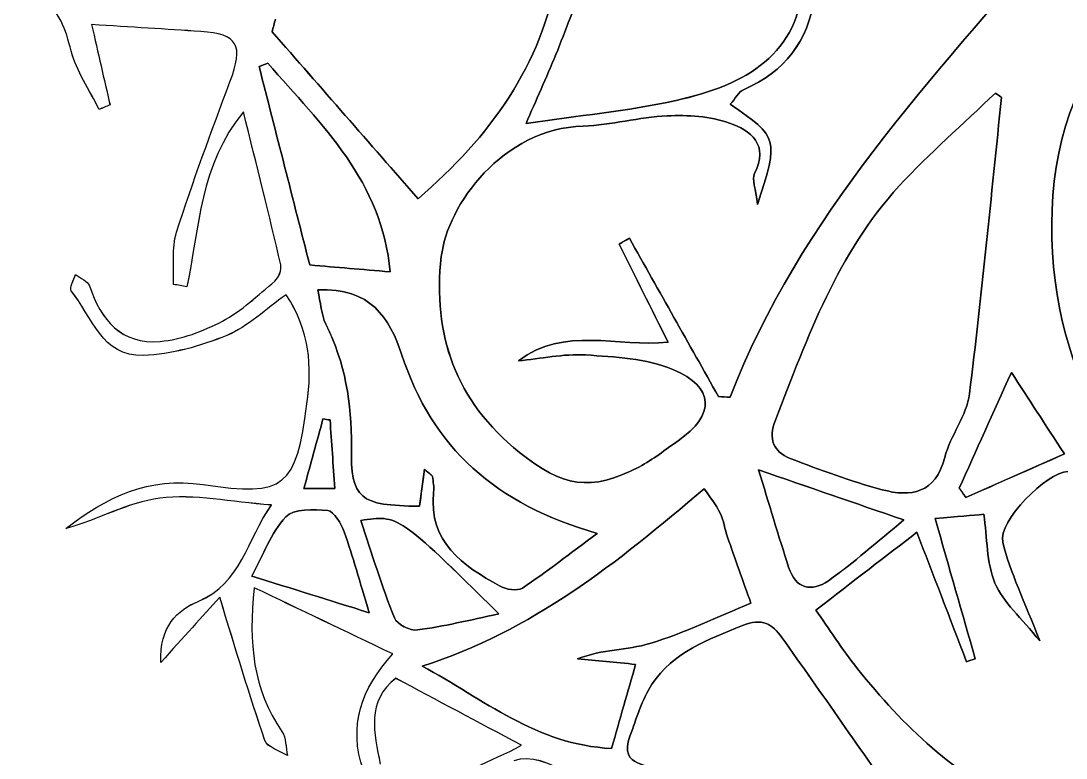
# Model space of a CAD drawing. Extents: x 105 to 524, y 66 to 486.
# Drawn here: x 162.3 to 227.5, y 199.6 to 245.6 of the extents above; entities that cross this region are included whole.
import ezdxf

# ---------------------------------------------------------------- set-up
doc = ezdxf.new("R2010")
doc.units = 0
doc.layers.add('tree', color=7, linetype='CONTINUOUS')

msp = doc.modelspace()

# ---------------------------------------------------------------- linework, layer by layer
at = {"layer": 'tree', "color": 7}
for p, q in [((223.482771, 240.860982), (223.482771, 240.860982)), ((223.482824, 240.860982), (223.482824, 240.860982)), ((208.255034, 234.166759), (208.255034, 234.16677)), ((208.255193, 234.166713), (208.255193, 234.166703)), ((200.245899, 232.067223), (199.605022, 231.697188)), ((200.245899, 232.067223), (199.605022, 231.697188)), ((185.301721, 229.96851), (185.301721, 229.96851)), ((185.301802, 229.968429), (185.301802, 229.968429)), ((180.792275, 228.84324), (180.792275, 228.84324)), ((180.792409, 228.843374), (180.792409, 228.843374)), ((181.55853, 220.720507), (181.55853, 220.720507)), ((181.55853, 220.720483), (181.55853, 220.720483)), ((227.412113, 218.597558), (221.250584, 215.873552)), ((227.412113, 218.597558), (221.250584, 215.873552)), ((227.412113, 218.597558), (227.412113, 218.597558)), ((227.412165, 218.597448), (227.412165, 218.597448)), ((187.147803, 215.333608), (187.444747, 217.649132)), ((187.147803, 215.333608), (187.444747, 217.649132)), ((181.852531, 216.437333), (179.921881, 216.437333)), ((181.852531, 216.437333), (179.921881, 216.437333)), ((179.921881, 216.437309), (181.852531, 216.437309)), ((179.921881, 216.437309), (181.852531, 216.437309)), ((220.841277, 216.469345), (221.250637, 215.873443)), ((220.841277, 216.469345), (221.250637, 215.873443)), ((217.392007, 214.477402), (217.392007, 214.477402)), ((217.392112, 214.477321), (217.392112, 214.477321)), ((211.888123, 208.85513), (211.888126, 208.85513)), ((211.888183, 208.855052), (211.888179, 208.855052)), ((184.004021, 208.688457), (184.004021, 208.688457)), ((184.004126, 208.688404), (184.004126, 208.688404)), ((192.092996, 208.612098), (192.092996, 208.612098)), ((192.093021, 208.612207), (192.093021, 208.612207)), ((199.132264, 200.215818), (199.132264, 200.215817)), ((199.132289, 200.215712), (199.132289, 200.215712))]:
    msp.add_line(p, q, dxfattribs=at)
for points in [[(166.378336, 127.581008), (127.042579, 166.916765), (104.943981, 220.267501), (104.943981, 275.896663)], [(124.94399, 275.895598), (124.94399, 225.580675), (144.93545, 177.326521), (180.520476, 141.748499)], [(226.88248, 251.113904), (219.151062, 242.022404), (210.905605, 233.456857), (206.529996, 222.13607)], [(226.88248, 251.113904), (219.151062, 242.022404), (210.905605, 233.456857), (206.529996, 222.13607)], [(206.530155, 222.136282), (210.905764, 233.456801), (219.151221, 242.022616), (226.882639, 251.113847)], [(206.53025, 222.136271), (210.905859, 233.45679), (219.151316, 242.022605), (226.882734, 251.113837)], [(195.760262, 248.606095), (194.761559, 242.839311), (191.580389, 238.438397), (187.060582, 234.528462)], [(195.760262, 248.606095), (194.761559, 242.839311), (191.580389, 238.438397), (187.060582, 234.528462)], [(187.060752, 234.528462), (191.580558, 238.438397), (194.761728, 242.839311), (195.760432, 248.606095)], [(187.060893, 234.528462), (191.580699, 238.438397), (194.76187, 242.839311), (195.760573, 248.606095)], [(195.654394, 243.534046), (196.268037, 245.036347), (196.824801, 246.562143), (197.405597, 248.075658)], [(195.654394, 243.534046), (196.268037, 245.036347), (196.824801, 246.562143), (197.405597, 248.075658)], [(197.405625, 248.075605), (196.824826, 246.56209), (196.268061, 245.036294), (195.654418, 243.533993)], [(197.405625, 248.075605), (196.824826, 246.56209), (196.268061, 245.036294), (195.654418, 243.533993)], [(211.078508, 248.1958), (210.897728, 243.571959), (207.535508, 241.636882), (203.165773, 240.669875)], [(211.078508, 248.1958), (210.897728, 243.571959), (207.535508, 241.636882), (203.165773, 240.669875)], [(203.165802, 240.669822), (207.535537, 241.636829), (210.897752, 243.571907), (211.078537, 248.195747)], [(203.165802, 240.669822), (207.535537, 241.636829), (210.897752, 243.571907), (211.078537, 248.195747)], [(165.389363, 243.766427), (165.032072, 245.11735), (164.697213, 246.231995), (163.479006, 247.169899)], [(165.389373, 243.765723), (165.032083, 245.116911), (164.697223, 246.231558), (163.479014, 247.169196)], [(165.38939, 243.764665), (165.032099, 245.115855), (164.697239, 246.2305), (163.479033, 247.168137)], [(211.769085, 247.023445), (211.430754, 244.406498), (209.930559, 242.447392), (207.415105, 241.358646)], [(211.76918, 247.023435), (211.430849, 244.406487), (209.930654, 242.447381), (207.415201, 241.358635)], [(207.415211, 241.358702), (209.9304, 242.447449), (211.430859, 244.406554), (211.769191, 247.023502)], [(207.415211, 241.358702), (209.9304, 242.447449), (211.430859, 244.406554), (211.769191, 247.023502)], [(173.47914, 244.971312), (171.312698, 245.115481), (169.145455, 245.249506), (166.669788, 245.407825)], [(166.669788, 245.407825), (167.079417, 243.614515), (167.447923, 242.001417), (167.816697, 240.388052)], [(173.47915, 244.970875), (171.312706, 245.114777), (169.145465, 245.249069), (166.669798, 245.407388)], [(166.669798, 245.407388), (167.079426, 243.614078), (167.447934, 242.000712), (167.816438, 240.387614)], [(173.479166, 244.969817), (171.312724, 245.113719), (169.145481, 245.248011), (166.669815, 245.40633)], [(166.669815, 245.40633), (167.079444, 243.61302), (167.44795, 241.999655), (167.816456, 240.386557)], [(177.936585, 244.959939), (178.007084, 245.223182), (178.07758, 245.486156), (178.148079, 245.749399)], [(177.936585, 244.959939), (178.007084, 245.223182), (178.07758, 245.486156), (178.148079, 245.749399)], [(178.148245, 245.749399), (178.077749, 245.486156), (178.00725, 245.223182), (177.936754, 244.959939)], [(178.148386, 245.749399), (178.07789, 245.486156), (178.007391, 245.223182), (177.936895, 244.959939)], [(231.401112, 245.400191), (224.643297, 239.661171), (225.916247, 226.131113), (229.834426, 220.834483)], [(231.401112, 245.400191), (224.643297, 239.661171), (225.916247, 226.131113), (229.834426, 220.834483)], [(229.834211, 220.834454), (225.916299, 226.131088), (224.64335, 239.661143), (231.401165, 245.400163)], [(229.834211, 220.834454), (225.916299, 226.131088), (224.64335, 239.661143), (231.401165, 245.400163)], [(175.308318, 241.829481), (176.174575, 244.141268), (175.820488, 244.815662), (173.47914, 244.971312)], [(175.308327, 241.829043), (176.174583, 244.140563), (175.820497, 244.814958), (173.47915, 244.970875)], [(175.308345, 241.827986), (176.174601, 244.139506), (175.820515, 244.8139), (173.479166, 244.969817)], [(187.060582, 234.528462), (184.029219, 237.994141), (180.982902, 241.477172), (177.936585, 244.959939)], [(187.060582, 234.528462), (184.029219, 237.994141), (180.982902, 241.477172), (177.936585, 244.959939)], [(177.936754, 244.959939), (180.983072, 241.477172), (184.029389, 237.994141), (187.060752, 234.528462)], [(177.936895, 244.959939), (180.983213, 241.477172), (184.02953, 237.994141), (187.060893, 234.528462)], [(167.135761, 240.105853), (166.534936, 241.320883), (165.729297, 242.481982), (165.389363, 243.766427)], [(167.135771, 240.105149), (166.534945, 241.320443), (165.729038, 242.481544), (165.389373, 243.765723)], [(167.135788, 240.104091), (166.534963, 241.319388), (165.729056, 242.480487), (165.38939, 243.764665)], [(193.792637, 239.235657), (194.407345, 240.648786), (195.060245, 242.079537), (195.654394, 243.534046)], [(193.792637, 239.235657), (194.407345, 240.648786), (195.060245, 242.079537), (195.654394, 243.534046)], [(195.654418, 243.533993), (195.06027, 242.079484), (194.407374, 240.648733), (193.792662, 239.235601)], [(195.654418, 243.533993), (195.06027, 242.079484), (194.407374, 240.648733), (193.792662, 239.235601)], [(177.668654, 242.996829), (177.488405, 242.925544), (177.308425, 242.854261), (177.128177, 242.782711)], [(177.668654, 242.996829), (177.488405, 242.925544), (177.308425, 242.854261), (177.128177, 242.782711)], [(177.128177, 242.782711), (178.189901, 238.622346), (179.251628, 234.461717), (180.288519, 230.398002)], [(177.128177, 242.782711), (178.189901, 238.622346), (179.251628, 234.461717), (180.288519, 230.398002)], [(177.128364, 242.782788), (177.308344, 242.854074), (177.488592, 242.925357), (177.668573, 242.996642)], [(177.128364, 242.782788), (177.308344, 242.854074), (177.488592, 242.925357), (177.668573, 242.996642)], [(180.288706, 230.397816), (179.251546, 234.461798), (178.189823, 238.622159), (177.128364, 242.782788)], [(180.288706, 230.397816), (179.251546, 234.461798), (178.189823, 238.622159), (177.128364, 242.782788)], [(177.668573, 242.996642), (181.028121, 239.146242), (184.846697, 235.570836), (185.301721, 229.96851)], [(177.668573, 242.996642), (181.028121, 239.146242), (184.846697, 235.570836), (185.301721, 229.96851)], [(185.301802, 229.968429), (184.846778, 235.570755), (181.028199, 239.146165), (177.668654, 242.996829)], [(185.301802, 229.968429), (184.846778, 235.570755), (181.028199, 239.146165), (177.668654, 242.996829)], [(171.972012, 232.441729), (172.980329, 235.604117), (174.142728, 238.718983), (175.308327, 241.829043)], [(171.97203, 232.440673), (172.980348, 235.603061), (174.142744, 238.717926), (175.308345, 241.827986)], [(171.97227, 232.442168), (172.980321, 235.604556), (174.142717, 238.719688), (175.308318, 241.829481)], [(207.415105, 241.358646), (207.06449, 241.207001), (206.841785, 240.759541), (206.548849, 240.437028)], [(207.415201, 241.358635), (207.064585, 241.20699), (206.84188, 240.75953), (206.548944, 240.437017)], [(206.548958, 240.436816), (206.841626, 240.759329), (207.064331, 241.207057), (207.415211, 241.358702)], [(206.548958, 240.436816), (206.841626, 240.759329), (207.064331, 241.207057), (207.415211, 241.358702)], [(217.096721, 235.329405), (218.973164, 237.374211), (221.089403, 239.199025), (223.096959, 241.123424)], [(217.096721, 235.329405), (218.973164, 237.374211), (221.089403, 239.199025), (223.096959, 241.123424)], [(223.097175, 241.123424), (221.089351, 239.199025), (218.973111, 237.374211), (217.096933, 235.329674)], [(223.097175, 241.123424), (221.089351, 239.199025), (218.973111, 237.374211), (217.096933, 235.329674)], [(223.482824, 240.860982), (222.834465, 234.691322), (222.256339, 228.51285), (221.482744, 222.358941)], [(223.482824, 240.860982), (222.834465, 234.691322), (222.256339, 228.51285), (221.482744, 222.358941)], [(221.482955, 222.358941), (222.256287, 228.51285), (222.834412, 234.691322), (223.482771, 240.860982)], [(221.482955, 222.358941), (222.256287, 228.51285), (222.834412, 234.691322), (223.482771, 240.860982)], [(223.096959, 241.123424), (223.22567, 241.035854), (223.354113, 240.948552), (223.482824, 240.860982)], [(223.096959, 241.123424), (223.22567, 241.035854), (223.354113, 240.948552), (223.482824, 240.860982)], [(223.482771, 240.860982), (223.354329, 240.948552), (223.225618, 241.035854), (223.097175, 241.123424)], [(223.482771, 240.860982), (223.354329, 240.948552), (223.225618, 241.035854), (223.097175, 241.123424)], [(167.816697, 240.388052), (167.589718, 240.294074), (167.36274, 240.19983), (167.135761, 240.105853)], [(167.816438, 240.387614), (167.589726, 240.29337), (167.362748, 240.199393), (167.135771, 240.105149)], [(167.816456, 240.386557), (167.589745, 240.292312), (167.362767, 240.198335), (167.135788, 240.104091)], [(203.165773, 240.669875), (200.112249, 239.993883), (196.972738, 239.707678), (193.792637, 239.235657)], [(203.165773, 240.669875), (200.112249, 239.993883), (196.972738, 239.707678), (193.792637, 239.235657)], [(193.792662, 239.235601), (196.972763, 239.707625), (200.112274, 239.994094), (203.165802, 240.669822)], [(193.792662, 239.235601), (196.972763, 239.707625), (200.112274, 239.994094), (203.165802, 240.669822)], [(206.548849, 240.437028), (209.567392, 238.342293), (209.567928, 238.340427), (208.255193, 234.166713)], [(206.548944, 240.437017), (209.567487, 238.342283), (209.568023, 238.340417), (208.255288, 234.166703)], [(208.255034, 234.16677), (209.568038, 238.340216), (209.567233, 238.342353), (206.548958, 240.436816)], [(208.255034, 234.16677), (209.568038, 238.340216), (209.567233, 238.342353), (206.548958, 240.436816)], [(176.151076, 239.956077), (173.411046, 236.631097), (173.391286, 232.699804), (172.618491, 229.042968)], [(176.151085, 239.955638), (173.411056, 236.630393), (173.391294, 232.699101), (172.618499, 229.042531)], [(176.151102, 239.954582), (173.411073, 236.629335), (173.391312, 232.698042), (172.618518, 229.041473)], [(178.475868, 230.416317), (177.759685, 233.504752), (176.983686, 236.57957), (176.151076, 239.956077)], [(178.475876, 230.415881), (177.759695, 233.504313), (176.983693, 236.579131), (176.151085, 239.955638)], [(178.475895, 230.414822), (177.759711, 233.503257), (176.983712, 236.578075), (176.151102, 239.954582)], [(197.364075, 239.070931), (199.11822, 239.128332), (200.856338, 239.627586), (202.611549, 239.705279)], [(197.364075, 239.070931), (199.11822, 239.128332), (200.856338, 239.627586), (202.611549, 239.705279)], [(202.611708, 239.705222), (200.856497, 239.62753), (199.118375, 239.128275), (197.364234, 239.071143)], [(202.611803, 239.705212), (200.856592, 239.627519), (199.11847, 239.128265), (197.364329, 239.071132)], [(202.611549, 239.705279), (203.903188, 239.762146), (205.290427, 239.686334), (206.489409, 239.259953)], [(202.611549, 239.705279), (203.903188, 239.762146), (205.290427, 239.686334), (206.489409, 239.259953)], [(206.489565, 239.259897), (205.290586, 239.686532), (203.903347, 239.762355), (202.611708, 239.705222)], [(206.48966, 239.259886), (205.290681, 239.686521), (203.903442, 239.762344), (202.611803, 239.705212)], [(197.364234, 239.071143), (192.333326, 238.906413), (188.878446, 234.150419), (188.502731, 230.921017)], [(197.364329, 239.071132), (192.333421, 238.906403), (188.878542, 234.150408), (188.502826, 230.921006)], [(188.50284, 230.921073), (188.878556, 234.150475), (192.333435, 238.906473), (197.364075, 239.070931)], [(188.50284, 230.921073), (188.878556, 234.150475), (192.333435, 238.906473), (197.364075, 239.070931)], [(206.489409, 239.259953), (207.799474, 238.794071), (208.998189, 237.919976), (208.061433, 236.099435)], [(206.489409, 239.259953), (207.799474, 238.794071), (208.998189, 237.919976), (208.061433, 236.099435)], [(208.061592, 236.099646), (208.998344, 237.91992), (207.799633, 238.794015), (206.489565, 239.259897)], [(208.061687, 236.099636), (208.998439, 237.919909), (207.799728, 238.794004), (206.48966, 239.259886)], [(208.061433, 236.099435), (207.884656, 235.755829), (208.135936, 235.191967), (208.255034, 234.166759)], [(208.061433, 236.099435), (207.884656, 235.755829), (208.135936, 235.191967), (208.255034, 234.166759)], [(208.255193, 234.166703), (208.136095, 235.19191), (207.884815, 235.755773), (208.061592, 236.099646)], [(208.255288, 234.166692), (208.13619, 235.1919), (207.88491, 235.755762), (208.061687, 236.099636)], [(217.096933, 235.329674), (213.260199, 231.148752), (211.37227, 225.897775), (209.366852, 220.719682)], [(217.096933, 235.329674), (213.260199, 231.148752), (211.37227, 225.897775), (209.366852, 220.719682)], [(209.366905, 220.719682), (211.372327, 225.897775), (213.260252, 231.148752), (217.096721, 235.329405)], [(209.366905, 220.719682), (211.372327, 225.897775), (213.260252, 231.148752), (217.096721, 235.329405)], [(171.778137, 229.185002), (171.828606, 230.275084), (171.65183, 231.437786), (171.97227, 232.442168)], [(171.778147, 229.184563), (171.828615, 230.274647), (171.651838, 231.437349), (171.972012, 232.441729)], [(171.778164, 229.183507), (171.828633, 230.273589), (171.651857, 231.436291), (171.97203, 232.440673)], [(199.604912, 231.697131), (199.818805, 231.820477), (200.032433, 231.943822), (200.246058, 232.067435)], [(202.663245, 225.573124), (201.603388, 227.695354), (200.604152, 229.696109), (199.604912, 231.697131)], [(199.605007, 231.697121), (199.8189, 231.820466), (200.032528, 231.943811), (200.246153, 232.067425)], [(202.66334, 225.573114), (201.603483, 227.695344), (200.604247, 229.696098), (199.605007, 231.697121)], [(199.605022, 231.697188), (200.604258, 229.696165), (201.603497, 227.695146), (202.663086, 225.573181)], [(199.605022, 231.697188), (200.604258, 229.696165), (201.603497, 227.695146), (202.663086, 225.573181)], [(205.811677, 222.177719), (203.956595, 225.474131), (202.101249, 228.770811), (200.245899, 232.067223)], [(205.811677, 222.177719), (203.956595, 225.474131), (202.101249, 228.770811), (200.245899, 232.067223)], [(200.246058, 232.067435), (202.101408, 228.770755), (203.956486, 225.474343), (205.811836, 222.177663)], [(200.246153, 232.067425), (202.101503, 228.770744), (203.956581, 225.474332), (205.811931, 222.177652)], [(178.107629, 229.393781), (178.3533, 229.602827), (178.546632, 230.111959), (178.475868, 230.416317)], [(178.10764, 229.393344), (178.353307, 229.60239), (178.54664, 230.111522), (178.475876, 230.415881)], [(178.107656, 229.392286), (178.353327, 229.601332), (178.546659, 230.110464), (178.475895, 230.414822)], [(180.288519, 230.398002), (181.973231, 230.253565), (183.526832, 230.12061), (185.301802, 229.968429)], [(180.288519, 230.398002), (181.973231, 230.253565), (183.526832, 230.12061), (185.301802, 229.968429)], [(185.301721, 229.96851), (183.526751, 230.120423), (181.973149, 230.253646), (180.288706, 230.397816)], [(185.301721, 229.96851), (183.526751, 230.120423), (181.973149, 230.253646), (180.288706, 230.397816)], [(193.383143, 218.699225), (189.382714, 221.885376), (187.941536, 226.0978), (188.50284, 230.921073)], [(193.383143, 218.699225), (189.382714, 221.885376), (187.941536, 226.0978), (188.50284, 230.921073)], [(188.502731, 230.921017), (187.941694, 226.097744), (189.382873, 221.885319), (193.383034, 218.699168)], [(188.502826, 230.921006), (187.94179, 226.097733), (189.382968, 221.885309), (193.383129, 218.699158)], [(165.390698, 228.78987), (165.260653, 228.949258), (165.564804, 229.462662), (165.667612, 229.811873)], [(165.390707, 228.789166), (165.260662, 228.948551), (165.564813, 229.462224), (165.667619, 229.811435)], [(165.390725, 228.788108), (165.26068, 228.947496), (165.564831, 229.461167), (165.667639, 229.810378)], [(165.667612, 229.811873), (165.965087, 229.575862), (166.431861, 229.396184), (166.533067, 229.094495)], [(165.667619, 229.811435), (165.965096, 229.575155), (166.43187, 229.395747), (166.53281, 229.09379)], [(165.667639, 229.810378), (165.965114, 229.5741), (166.431888, 229.394688), (166.532827, 229.092733)], [(166.53281, 229.09379), (167.25193, 226.945931), (168.537696, 225.415863), (170.944201, 225.627311)], [(166.532827, 229.092733), (167.251948, 226.944872), (168.537713, 225.414805), (170.944218, 225.626254)], [(166.533067, 229.094495), (167.251921, 226.946634), (168.537687, 225.4163), (170.944192, 225.628016)], [(172.618491, 229.042968), (172.338373, 229.09049), (172.058255, 229.137746), (171.778137, 229.185002)], [(172.618499, 229.042531), (172.338383, 229.089786), (172.058263, 229.137041), (171.778147, 229.184563)], [(172.618518, 229.041473), (172.3384, 229.088728), (172.058282, 229.135984), (171.778164, 229.183507)], [(174.835669, 226.891636), (176.034115, 227.526784), (177.060858, 228.502599), (178.107629, 229.393781)], [(174.835679, 226.891197), (176.034125, 227.526077), (177.060867, 228.501892), (178.10764, 229.393344)], [(174.835696, 226.890141), (176.034142, 227.525022), (177.060885, 228.500837), (178.107656, 229.392286)], [(169.88941, 224.748848), (167.301322, 224.644192), (166.684475, 227.20347), (165.390698, 228.78987)], [(169.88942, 224.748411), (167.30133, 224.643752), (166.684484, 227.203032), (165.390707, 228.789166)], [(169.889436, 224.747353), (167.301349, 224.642696), (166.684502, 227.201975), (165.390725, 228.788108)], [(178.810728, 228.542379), (177.543388, 227.644789), (176.440006, 226.549634), (175.110981, 226.001255)], [(178.810737, 228.54194), (177.543396, 227.644085), (176.440013, 226.549197), (175.11099, 226.000818)], [(178.810755, 228.540884), (177.543414, 227.643027), (176.440032, 226.548139), (175.111007, 225.99976)], [(180.116788, 221.735702), (180.433757, 224.103555), (180.319734, 226.261028), (178.810728, 228.542379)], [(180.116797, 221.735265), (180.433765, 224.103117), (180.319743, 226.260589), (178.810737, 228.54194)], [(180.116815, 221.734207), (180.433784, 224.10206), (180.31976, 226.259532), (178.810755, 228.540884)], [(180.792275, 228.84324), (184.070911, 229.016242), (185.298997, 227.04993), (186.022393, 224.831317)], [(180.792275, 228.84324), (184.070911, 229.016242), (185.298997, 227.04993), (186.022393, 224.831317)], [(181.29777, 226.701519), (181.004302, 227.297954), (180.976263, 228.025209), (180.792275, 228.84324)], [(181.29777, 226.701519), (181.004302, 227.297954), (180.976263, 228.025209), (180.792275, 228.84324)], [(186.022259, 224.831183), (185.298867, 227.049796), (184.071045, 229.016108), (180.792409, 228.843374)], [(186.022259, 224.831183), (185.298867, 227.049796), (184.071045, 229.016108), (180.792409, 228.843374)], [(180.792409, 228.843374), (180.976397, 228.025078), (181.004436, 227.298088), (181.297636, 226.701385)], [(180.792409, 228.843374), (180.976397, 228.025078), (181.004436, 227.298088), (181.297636, 226.701385)], [(170.944192, 225.628016), (172.274819, 225.744954), (173.642297, 226.259159), (174.835669, 226.891636)], [(170.944201, 225.627311), (172.27483, 225.744514), (173.642306, 226.25872), (174.835679, 226.891197)], [(170.944218, 225.626254), (172.274846, 225.743458), (173.642324, 226.257664), (174.835696, 226.890141)], [(181.297636, 226.701385), (182.484868, 224.287345), (182.924136, 221.773186), (182.887553, 219.081484)], [(181.297636, 226.701385), (182.484868, 224.287345), (182.924136, 221.773186), (182.887553, 219.081484)], [(182.887687, 219.081354), (182.92427, 221.77332), (182.484734, 224.287479), (181.29777, 226.701519)], [(182.887687, 219.081354), (182.92427, 221.77332), (182.484734, 224.287479), (181.29777, 226.701519)], [(202.663086, 225.573181), (199.495269, 225.246131), (196.189932, 226.607197), (193.313445, 224.409145)], [(202.663086, 225.573181), (199.495269, 225.246131), (196.189932, 226.607197), (193.313445, 224.409145)], [(193.313604, 224.409088), (196.19009, 226.607141), (199.495428, 225.246339), (202.663245, 225.573124)], [(193.313699, 224.409078), (196.190186, 226.60713), (199.495523, 225.246329), (202.66334, 225.573114)], [(175.110981, 226.001255), (173.469259, 225.324192), (171.651563, 224.820132), (169.88941, 224.748848)], [(175.11099, 226.000818), (173.469268, 225.323753), (171.651574, 224.819693), (169.88942, 224.748411)], [(175.111007, 225.99976), (173.469286, 225.322697), (171.65159, 224.818637), (169.889436, 224.747353)], [(198.232092, 213.640416), (191.924231, 215.449478), (187.933951, 218.96802), (186.022259, 224.831183)], [(198.232092, 213.640416), (191.924231, 215.449478), (187.933951, 218.96802), (186.022259, 224.831183)], [(186.022393, 224.831317), (187.934085, 218.968151), (191.924097, 215.449344), (198.231961, 213.640282)], [(186.022393, 224.831317), (187.934085, 218.968151), (191.924097, 215.449344), (198.231961, 213.640282)], [(193.313445, 224.409145), (194.713504, 224.546908), (196.124509, 224.863011), (197.511211, 224.77838)], [(193.313445, 224.409145), (194.713504, 224.546908), (196.124509, 224.863011), (197.511211, 224.77838)], [(197.511102, 224.778323), (196.124664, 224.862954), (194.713662, 224.546851), (193.313604, 224.409088)], [(197.511197, 224.778312), (196.124759, 224.862944), (194.713758, 224.546841), (193.313699, 224.409078)], [(202.963925, 223.875928), (201.303777, 224.567676), (199.349092, 224.666457), (197.511102, 224.778323)], [(202.96402, 223.875917), (201.303872, 224.567665), (199.349187, 224.666447), (197.511197, 224.778312)], [(197.511211, 224.77838), (199.348937, 224.666514), (201.303886, 224.567464), (202.963766, 223.875985)], [(197.511211, 224.77838), (199.348937, 224.666514), (201.303886, 224.567464), (202.963766, 223.875985)], [(202.963766, 223.875985), (205.591375, 222.781364), (205.608199, 221.014752), (203.289814, 219.421675)], [(202.963766, 223.875985), (205.591375, 222.781364), (205.608199, 221.014752), (203.289814, 219.421675)], [(203.289704, 219.421618), (205.608089, 221.014692), (205.591533, 222.781304), (202.963925, 223.875928)], [(203.2898, 219.421608), (205.608185, 221.014682), (205.591629, 222.781294), (202.96402, 223.875917)], [(220.841221, 216.469186), (221.893599, 218.802063), (222.945978, 221.134944), (224.099565, 223.691817)], [(220.841221, 216.469186), (221.893599, 218.802063), (222.945978, 221.134944), (224.099565, 223.691817)], [(224.099617, 223.691979), (222.946034, 221.135102), (221.893656, 218.802225), (220.841277, 216.469345)], [(224.099617, 223.691979), (222.946034, 221.135102), (221.893656, 218.802225), (220.841277, 216.469345)], [(224.099565, 223.691817), (225.212825, 221.97967), (226.172811, 220.503531), (227.412113, 218.597558)], [(224.099565, 223.691817), (225.212825, 221.97967), (226.172811, 220.503531), (227.412113, 218.597558)], [(227.412165, 218.597448), (226.172864, 220.503425), (225.212878, 221.979564), (224.099617, 223.691979)], [(227.412165, 218.597448), (226.172864, 220.503425), (225.212878, 221.979564), (224.099617, 223.691979)], [(206.529996, 222.13607), (206.290467, 222.14997), (206.051206, 222.163834), (205.811677, 222.177719)], [(206.529996, 222.13607), (206.290467, 222.14997), (206.051206, 222.163834), (205.811677, 222.177719)], [(205.811836, 222.177663), (206.051097, 222.163763), (206.290626, 222.149899), (206.530155, 222.136282)], [(205.811931, 222.177652), (206.051192, 222.163753), (206.290721, 222.149889), (206.53025, 222.136271)], [(221.482744, 222.358941), (221.31104, 220.992802), (220.292842, 219.753476), (219.941426, 218.384931)], [(221.482744, 222.358941), (221.31104, 220.992802), (220.292842, 219.753476), (219.941426, 218.384931)], [(219.941641, 218.384931), (220.293057, 219.753476), (221.311255, 220.992802), (221.482955, 222.358941)], [(219.941641, 218.384931), (220.293057, 219.753476), (221.311255, 220.992802), (221.482955, 222.358941)], [(173.626008, 216.690298), (178.794973, 215.908045), (179.423036, 216.552803), (180.116788, 221.735702)], [(173.626018, 216.689594), (178.794981, 215.907341), (179.423046, 216.552099), (180.116797, 221.735265)], [(173.626035, 216.688536), (178.795, 215.906282), (179.423062, 216.551041), (180.116815, 221.734207)], [(179.921881, 216.437333), (180.342459, 217.970072), (180.729121, 219.379461), (181.115787, 220.788586)], [(179.921881, 216.437333), (180.342459, 217.970072), (180.729121, 219.379461), (181.115787, 220.788586)], [(181.115787, 220.788562), (180.729121, 219.379437), (180.342459, 217.970312), (179.921881, 216.437309)], [(181.115787, 220.788562), (180.729121, 219.379437), (180.342459, 217.970312), (179.921881, 216.437309)], [(181.115787, 220.788586), (181.263456, 220.765903), (181.41086, 220.743201), (181.55853, 220.720507)], [(181.115787, 220.788586), (181.263456, 220.765903), (181.41086, 220.743201), (181.55853, 220.720507)], [(181.55853, 220.720483), (181.41086, 220.743166), (181.263456, 220.765867), (181.115787, 220.788562)], [(181.55853, 220.720483), (181.41086, 220.743166), (181.263456, 220.765867), (181.115787, 220.788562)], [(181.55853, 220.720507), (181.654125, 219.329536), (181.749457, 217.938301), (181.852531, 216.437333)], [(181.55853, 220.720507), (181.654125, 219.329536), (181.749457, 217.938301), (181.852531, 216.437333)], [(181.852531, 216.437309), (181.749457, 217.938272), (181.654125, 219.329512), (181.55853, 220.720483)], [(181.852531, 216.437309), (181.749457, 217.938272), (181.654125, 219.329512), (181.55853, 220.720483)], [(209.366852, 220.719682), (208.908354, 219.535354), (209.214911, 218.741618), (210.288117, 218.325397)], [(209.366852, 220.719682), (208.908354, 219.535354), (209.214911, 218.741618), (210.288117, 218.325397)], [(210.28817, 218.325397), (209.214963, 218.741618), (208.908407, 219.535354), (209.366905, 220.719682)], [(210.28817, 218.325397), (209.214963, 218.741618), (208.908407, 219.535354), (209.366905, 220.719682)], [(200.874923, 217.802379), (201.728095, 218.250643), (202.490476, 218.872439), (203.289704, 219.421618)], [(200.875018, 217.802368), (201.72819, 218.250632), (202.490571, 218.872428), (203.2898, 219.421608)], [(203.289814, 219.421675), (202.490582, 218.87223), (201.727936, 218.250699), (200.875032, 217.802439)], [(203.289814, 219.421675), (202.490582, 218.87223), (201.727936, 218.250699), (200.875032, 217.802439)], [(187.147405, 215.334275), (183.394784, 215.389809), (182.842292, 215.749964), (182.887687, 219.081354)], [(187.147405, 215.334275), (183.394784, 215.389809), (182.842292, 215.749964), (182.887687, 219.081354)], [(182.887553, 219.081484), (182.842426, 215.749833), (183.39465, 215.389675), (187.147803, 215.333608)], [(182.887553, 219.081484), (182.842426, 215.749833), (183.39465, 215.389675), (187.147803, 215.333608)], [(193.383034, 218.699168), (196.06405, 216.563857), (197.809647, 216.191419), (200.874923, 217.802379)], [(193.383129, 218.699158), (196.064145, 216.563847), (197.809743, 216.191409), (200.875018, 217.802368)], [(200.875032, 217.802439), (197.809489, 216.191207), (196.063891, 216.563914), (193.383143, 218.699225)], [(200.875032, 217.802439), (197.809489, 216.191207), (196.063891, 216.563914), (193.383143, 218.699225)], [(210.288117, 218.325397), (212.171234, 217.595203), (214.076252, 216.889573), (216.024259, 216.368962)], [(210.288117, 218.325397), (212.171234, 217.595203), (214.076252, 216.889573), (216.024259, 216.368962)], [(216.024315, 216.368962), (214.076305, 216.889573), (212.171022, 217.595203), (210.28817, 218.325397)], [(216.024315, 216.368962), (214.076305, 216.889573), (212.171022, 217.595203), (210.28817, 218.325397)], [(216.024259, 216.368962), (217.823263, 215.887861), (219.362443, 216.128946), (219.941641, 218.384931)], [(216.024259, 216.368962), (217.823263, 215.887861), (219.362443, 216.128946), (219.941641, 218.384931)], [(219.941426, 218.384931), (219.362232, 216.128946), (217.823316, 215.887861), (216.024315, 216.368962)], [(219.941426, 218.384931), (219.362232, 216.128946), (217.823316, 215.887861), (216.024315, 216.368962)], [(221.250637, 215.873443), (223.248315, 216.756615), (225.24599, 217.640055), (227.412165, 218.597448)], [(221.250637, 215.873443), (223.248315, 216.756615), (225.24599, 217.640055), (227.412165, 218.597448)], [(187.444613, 217.649002), (187.331657, 216.766362), (187.239797, 216.049786), (187.147405, 215.334275)], [(187.444613, 217.649002), (187.331657, 216.766362), (187.239797, 216.049786), (187.147405, 215.334275)], [(187.946901, 217.194599), (187.932755, 217.282702), (187.784546, 217.349447), (187.444613, 217.649002)], [(187.946901, 217.194599), (187.932755, 217.282702), (187.784546, 217.349447), (187.444613, 217.649002)], [(187.444747, 217.649132), (187.784412, 217.349313), (187.932614, 217.282836), (187.946767, 217.194733)], [(187.444747, 217.649132), (187.784412, 217.349313), (187.932614, 217.282836), (187.946767, 217.194733)], [(217.392007, 214.477402), (214.253029, 215.559206), (211.529556, 216.497644), (208.314205, 217.605882)], [(208.314205, 217.605882), (208.974581, 215.457222), (209.560717, 213.484499), (210.189847, 211.525393)], [(217.392007, 214.477402), (214.253029, 215.559206), (211.529556, 216.497644), (208.314205, 217.605882)], [(208.314205, 217.605882), (208.974581, 215.457222), (209.560717, 213.484499), (210.189847, 211.525393)], [(210.189688, 211.525312), (209.560823, 213.484418), (208.974418, 215.457409), (208.314311, 217.605804)], [(208.314311, 217.605804), (211.529394, 216.497831), (214.252866, 215.559128), (217.392112, 214.477321)], [(210.189688, 211.525312), (209.560823, 213.484418), (208.974418, 215.457409), (208.314311, 217.605804)], [(208.314311, 217.605804), (211.529394, 216.497831), (214.252866, 215.559128), (217.392112, 214.477321)], [(223.555348, 213.101728), (223.238113, 214.38217), (226.323151, 217.487158), (227.617997, 217.495434)], [(223.555348, 213.101728), (223.238113, 214.38217), (226.323151, 217.487158), (227.617997, 217.495434)], [(227.617786, 217.495353), (226.323207, 217.487063), (223.238169, 214.382089), (223.55514, 213.10165)], [(227.617786, 217.495353), (226.323207, 217.487063), (223.238169, 214.382089), (223.55514, 213.10165)], [(165.064651, 213.942265), (167.580639, 215.918457), (170.259785, 217.199698), (173.626008, 216.690298)], [(165.064659, 213.941826), (167.580649, 215.917752), (170.259795, 217.198995), (173.626018, 216.689594)], [(165.064677, 213.94077), (167.580666, 215.916695), (170.259812, 217.197936), (173.626035, 216.688536)], [(187.946767, 217.194733), (187.998841, 216.870619), (188.056785, 216.53422), (188.022604, 216.211975)], [(187.946767, 217.194733), (187.998841, 216.870619), (188.056785, 216.53422), (188.022604, 216.211975)], [(188.022738, 216.21211), (188.05664, 216.534354), (187.998714, 216.870749), (187.946901, 217.194599)], [(188.022738, 216.21211), (188.05664, 216.534354), (187.998714, 216.870749), (187.946901, 217.194599)], [(177.896139, 215.413596), (175.344635, 215.604754), (173.08393, 216.112285), (170.923096, 215.836494)], [(177.89615, 215.412891), (175.344645, 215.604051), (173.083672, 216.111847), (170.923105, 215.836055)], [(177.896165, 215.411834), (175.344661, 215.602992), (173.08369, 216.11079), (170.923123, 215.834999)], [(204.921012, 216.433037), (199.491424, 211.793977), (194.14648, 207.532961), (187.313365, 205.355201)], [(204.921012, 216.433037), (199.491424, 211.793977), (194.14648, 207.532961), (187.313365, 205.355201)], [(187.31339, 205.355091), (194.146509, 207.532855), (199.491448, 211.793871), (204.92104, 216.432927)], [(187.31339, 205.355091), (194.146509, 207.532855), (199.491448, 211.793871), (204.92104, 216.432927)], [(188.022604, 216.211975), (187.690414, 213.062136), (189.844842, 211.645003), (192.137591, 210.365361)], [(188.022604, 216.211975), (187.690414, 213.062136), (189.844842, 211.645003), (192.137591, 210.365361)], [(192.137457, 210.365227), (189.844708, 211.644869), (187.690548, 213.06227), (188.022738, 216.21211)], [(192.137457, 210.365227), (189.844708, 211.644869), (187.690548, 213.06227), (188.022738, 216.21211)], [(205.922122, 214.894693), (205.656688, 215.435328), (205.266018, 215.914291), (204.921012, 216.433037)], [(205.922122, 214.894693), (205.656688, 215.435328), (205.266018, 215.914291), (204.921012, 216.433037)], [(204.92104, 216.432927), (205.266047, 215.914453), (205.656716, 215.435222), (205.922146, 214.894587)], [(204.92104, 216.432927), (205.266047, 215.914453), (205.656716, 215.435222), (205.922146, 214.894587)], [(221.250584, 215.873552), (221.11413, 216.072184), (220.977675, 216.270819), (220.841221, 216.469186)], [(221.250584, 215.873552), (221.11413, 216.072184), (220.977675, 216.270819), (220.841221, 216.469186)], [(170.923096, 215.836494), (168.93343, 215.582862), (167.051379, 214.486906), (165.064651, 213.942265)], [(170.923105, 215.836055), (168.933439, 215.582158), (167.051387, 214.486201), (165.064659, 213.941826)], [(170.923123, 215.834999), (168.933457, 215.5811), (167.051406, 214.485143), (165.064677, 213.94077)], [(173.321056, 209.397984), (176.039456, 210.54173), (176.356691, 213.223285), (177.896139, 215.413596)], [(173.321066, 209.397547), (176.039466, 210.541023), (176.356701, 213.222847), (177.89615, 215.412891)], [(173.321082, 209.396489), (176.039482, 210.539968), (176.356718, 213.22179), (177.896165, 215.411834)], [(178.787097, 214.669575), (179.273898, 215.19152), (180.5383, 215.161887), (181.417373, 215.066308)], [(178.787097, 214.669575), (179.273898, 215.19152), (180.5383, 215.161887), (181.417373, 215.066308)], [(181.417267, 215.066361), (180.538194, 215.161939), (179.274057, 215.191576), (178.787256, 214.669628)], [(181.417267, 215.066361), (180.538194, 215.161939), (179.274057, 215.191576), (178.787256, 214.669628)], [(182.441074, 213.73199), (182.254684, 214.25474), (181.810607, 215.023644), (181.417267, 215.066361)], [(182.441074, 213.73199), (182.254684, 214.25474), (181.810607, 215.023644), (181.417267, 215.066361)], [(181.417373, 215.066308), (181.810448, 215.023859), (182.254525, 214.254687), (182.44118, 213.731937)], [(181.417373, 215.066308), (181.810448, 215.023859), (182.254525, 214.254687), (182.44118, 213.731937)], [(192.092996, 208.612098), (185.823853, 214.810859), (185.823853, 214.810859), (183.468084, 214.448834)], [(192.092996, 208.612098), (185.823853, 214.810859), (185.823853, 214.810859), (183.468084, 214.448834)], [(183.468112, 214.44894), (185.823613, 214.8107), (185.823613, 214.8107), (192.093021, 208.612207)], [(183.468112, 214.44894), (185.823613, 214.8107), (185.823613, 214.8107), (192.093021, 208.612207)], [(206.37234, 213.41455), (206.203575, 213.902325), (206.14616, 214.437888), (205.922122, 214.894693)], [(206.37234, 213.41455), (206.203575, 213.902325), (206.14616, 214.437888), (205.922122, 214.894693)], [(205.922146, 214.894587), (206.146188, 214.437782), (206.203599, 213.902216), (206.372365, 213.414444)], [(205.922146, 214.894587), (206.146188, 214.437782), (206.203599, 213.902216), (206.372365, 213.414444)], [(219.33462, 214.574127), (220.794224, 214.697208), (221.622828, 214.766888), (222.382006, 214.830963)], [(219.33462, 214.574127), (220.794224, 214.697208), (221.622828, 214.766888), (222.382006, 214.830963)], [(222.382062, 214.830882), (221.62262, 214.766807), (220.79428, 214.697127), (219.334676, 214.574049)], [(222.382062, 214.830882), (221.62262, 214.766807), (220.79428, 214.697127), (219.334676, 214.574049)], [(222.382006, 214.830963), (222.592427, 213.361503), (222.538752, 211.830098), (223.074424, 210.544054)], [(222.382006, 214.830963), (222.592427, 213.361503), (222.538752, 211.830098), (223.074424, 210.544054)], [(223.07448, 210.543973), (222.538812, 211.83002), (222.592484, 213.361422), (222.382062, 214.830882)], [(223.07448, 210.543973), (222.538812, 211.83002), (222.592484, 213.361422), (222.382062, 214.830882)], [(176.673792, 210.975628), (177.386774, 212.290773), (177.868234, 213.684146), (178.787097, 214.669575)], [(176.673792, 210.975628), (177.386774, 212.290773), (177.868234, 213.684146), (178.787097, 214.669575)], [(178.787256, 214.669628), (177.868128, 213.684199), (177.386664, 212.290829), (176.673954, 210.975681)], [(178.787256, 214.669628), (177.868128, 213.684199), (177.386664, 212.290829), (176.673954, 210.975681)], [(183.468084, 214.448834), (184.165575, 212.38694), (184.792302, 210.340801), (185.582454, 208.359802)], [(183.468084, 214.448834), (184.165575, 212.38694), (184.792302, 210.340801), (185.582454, 208.359802)], [(185.582482, 208.359908), (184.792331, 210.340907), (184.165335, 212.386781), (183.468112, 214.44894)], [(185.582482, 208.359908), (184.792331, 210.340907), (184.165335, 212.386781), (183.468112, 214.44894)], [(217.392112, 214.477321), (215.709535, 213.110646), (214.256338, 211.805111), (212.670961, 210.686996)], [(217.392112, 214.477321), (215.709535, 213.110646), (214.256338, 211.805111), (212.670961, 210.686996)], [(212.671124, 210.687073), (214.2565, 211.805188), (215.709694, 213.110727), (217.392007, 214.477402)], [(212.671124, 210.687073), (214.2565, 211.805188), (215.709694, 213.110727), (217.392007, 214.477402)], [(221.842062, 205.810217), (221.031618, 208.642881), (220.221171, 211.475549), (219.33462, 214.574127)], [(221.842062, 205.810217), (221.031618, 208.642881), (220.221171, 211.475549), (219.33462, 214.574127)], [(219.334676, 214.574049), (220.221228, 211.475468), (221.031675, 208.6428), (221.842122, 205.810136)], [(219.334676, 214.574049), (220.221228, 211.475468), (221.031675, 208.6428), (221.842122, 205.810136)], [(184.004021, 208.688457), (183.409071, 210.644355), (182.984221, 212.209133), (182.441074, 213.73199)], [(184.004021, 208.688457), (183.409071, 210.644355), (182.984221, 212.209133), (182.441074, 213.73199)], [(182.44118, 213.731937), (182.984327, 212.20908), (183.408909, 210.644303), (184.004126, 208.688404)], [(182.44118, 213.731937), (182.984327, 212.20908), (183.408909, 210.644303), (184.004126, 208.688404)], [(198.231961, 213.640282), (196.561131, 212.397753), (195.107133, 211.247867), (193.56742, 210.227199)], [(198.231961, 213.640282), (196.561131, 212.397753), (195.107133, 211.247867), (193.56742, 210.227199)], [(193.567554, 210.227333), (195.107267, 211.247732), (196.561265, 212.397619), (198.232092, 213.640416)], [(193.567554, 210.227333), (195.107267, 211.247732), (196.561265, 212.397619), (198.232092, 213.640416)], [(207.833013, 209.288627), (207.344606, 210.663578), (206.848992, 212.035595), (206.37234, 213.41455)], [(207.833013, 209.288627), (207.344606, 210.663578), (206.848992, 212.035595), (206.37234, 213.41455)], [(206.372365, 213.414444), (206.848752, 212.035753), (207.344634, 210.663472), (207.833038, 209.288521)], [(206.372365, 213.414444), (206.848752, 212.035753), (207.344634, 210.663472), (207.833038, 209.288521)], [(211.888126, 208.85513), (214.23188, 210.658587), (216.296314, 212.247392), (218.198926, 213.711779)], [(211.888126, 208.85513), (214.23188, 210.658587), (216.296314, 212.247392), (218.198926, 213.711779)], [(218.198982, 213.711698), (216.296371, 212.247579), (214.231936, 210.658774), (211.888183, 208.855052)], [(218.198982, 213.711698), (216.296371, 212.247579), (214.231936, 210.658774), (211.888183, 208.855052)], [(218.198926, 213.711779), (219.204575, 211.090295), (220.251881, 208.361216), (221.298918, 205.631874)], [(218.198926, 213.711779), (219.204575, 211.090295), (220.251881, 208.361216), (221.298918, 205.631874)], [(221.298975, 205.631792), (220.251669, 208.361135), (219.204632, 211.090482), (218.198982, 213.711698)], [(221.298975, 205.631792), (220.251669, 208.361135), (219.204632, 211.090482), (218.198982, 213.711698)], [(223.55514, 213.10165), (224.026455, 211.199945), (224.917543, 209.402362), (225.875659, 206.925048)], [(223.55514, 213.10165), (224.026455, 211.199945), (224.917543, 209.402362), (225.875659, 206.925048)], [(225.875603, 206.924861), (224.917487, 209.402176), (224.026395, 211.200023), (223.555348, 213.101728)], [(225.875603, 206.924861), (224.917487, 209.402176), (224.026395, 211.200023), (223.555348, 213.101728)], [(212.670961, 210.686996), (211.644752, 209.963209), (210.626554, 210.164779), (210.189688, 211.525312)], [(212.670961, 210.686996), (211.644752, 209.963209), (210.626554, 210.164779), (210.189688, 211.525312)], [(210.189847, 211.525393), (210.626713, 210.16486), (211.644914, 209.96329), (212.671124, 210.687073)], [(210.189847, 211.525393), (210.626713, 210.16486), (211.644914, 209.96329), (212.671124, 210.687073)], [(184.004126, 208.688404), (181.441676, 209.48801), (179.219423, 210.181359), (176.673792, 210.975628)], [(184.004126, 208.688404), (181.441676, 209.48801), (179.219423, 210.181359), (176.673792, 210.975628)], [(176.673954, 210.975681), (179.219581, 210.181412), (181.441566, 209.488063), (184.004021, 208.688457)], [(176.673954, 210.975681), (179.219581, 210.181412), (181.441566, 209.488063), (184.004021, 208.688457)], [(176.825346, 210.247879), (176.450163, 206.781668), (176.741229, 203.892136), (178.552517, 201.271717)], [(176.825362, 210.246823), (176.45018, 206.78061), (176.741246, 203.891077), (178.552534, 201.27066)], [(176.825335, 210.248318), (176.45042, 206.782106), (176.741219, 203.892572), (178.552507, 201.272422)], [(185.477217, 206.115454), (182.48217, 207.546205), (179.75656, 208.848003), (176.825335, 210.248318)], [(185.477224, 206.114749), (182.48218, 207.545499), (179.756569, 208.847567), (176.825346, 210.247879)], [(185.477243, 206.113692), (182.482197, 207.544443), (179.756587, 208.846508), (176.825362, 210.246823)], [(193.56742, 210.227199), (193.250718, 210.017353), (192.532131, 210.14497), (192.137457, 210.365227)], [(193.56742, 210.227199), (193.250718, 210.017353), (192.532131, 210.14497), (192.137457, 210.365227)], [(192.137591, 210.365361), (192.532265, 210.145104), (193.250852, 210.017219), (193.567554, 210.227333)], [(192.137591, 210.365361), (192.532265, 210.145104), (193.250852, 210.017219), (193.567554, 210.227333)], [(223.074424, 210.544054), (223.577781, 209.336231), (224.703326, 208.387647), (225.875603, 206.924861)], [(223.074424, 210.544054), (223.577781, 209.336231), (224.703326, 208.387647), (225.875603, 206.924861)], [(225.875659, 206.925048), (224.703382, 208.387569), (223.57757, 209.33615), (223.07448, 210.543973)], [(225.875659, 206.925048), (224.703382, 208.387569), (223.57757, 209.33615), (223.07448, 210.543973)], [(174.665302, 209.652683), (173.587021, 208.460614), (172.418216, 207.168961), (170.986383, 205.586031)], [(174.665312, 209.652246), (173.587029, 208.460178), (172.418223, 207.168256), (170.986394, 205.585593)], [(174.665329, 209.651188), (173.587048, 208.459119), (172.418243, 207.167199), (170.98641, 205.584536)], [(177.48918, 200.71283), (176.515576, 203.530279), (175.675756, 206.393915), (174.665302, 209.652683)], [(177.489189, 200.712391), (176.515585, 203.52984), (175.675766, 206.39321), (174.665312, 209.652246)], [(177.489207, 200.711335), (176.515603, 203.528784), (175.675783, 206.392153), (174.665329, 209.651188)], [(170.986383, 205.586031), (170.898796, 207.846825), (172.039028, 208.858682), (173.321056, 209.397984)], [(170.986394, 205.585593), (170.898806, 207.846119), (172.039037, 208.858245), (173.321066, 209.397547)], [(170.98641, 205.584536), (170.898823, 207.845063), (172.039055, 208.857187), (173.321082, 209.396489)], [(207.833038, 209.288521), (205.737626, 208.430978), (203.687878, 207.422591), (201.530514, 206.769025)], [(207.833038, 209.288521), (205.737626, 208.430978), (203.687878, 207.422591), (201.530514, 206.769025)], [(201.530758, 206.76913), (203.687853, 207.422432), (205.737601, 208.43082), (207.833013, 209.288627)], [(201.530758, 206.76913), (203.687853, 207.422432), (205.737601, 208.43082), (207.833013, 209.288627)], [(214.497574, 205.188418), (213.528243, 206.397038), (212.694298, 207.714056), (211.888123, 208.85513)], [(214.497574, 205.188418), (213.528243, 206.397038), (212.694298, 207.714056), (211.888123, 208.85513)], [(211.888179, 208.855052), (212.694354, 207.714243), (213.5283, 206.39696), (214.497631, 205.188337)], [(211.888179, 208.855052), (212.694354, 207.714243), (213.5283, 206.39696), (214.497631, 205.188337)], [(185.582454, 208.359802), (185.739468, 207.966007), (186.557126, 207.552184), (187.010283, 207.610654)], [(185.582454, 208.359802), (185.739468, 207.966007), (186.557126, 207.552184), (187.010283, 207.610654)], [(187.010308, 207.610759), (186.557154, 207.552025), (185.739497, 207.966112), (185.582482, 208.359908)], [(187.010308, 207.610759), (186.557154, 207.552025), (185.739497, 207.966112), (185.582482, 208.359908)], [(187.010283, 207.610654), (188.647197, 207.822902), (190.258742, 208.232985), (192.092996, 208.612098)], [(187.010283, 207.610654), (188.647197, 207.822902), (190.258742, 208.232985), (192.092996, 208.612098)], [(192.093021, 208.612207), (190.258502, 208.232827), (188.647222, 207.823012), (187.010308, 207.610759)], [(192.093021, 208.612207), (190.258502, 208.232827), (188.647222, 207.823012), (187.010308, 207.610759)], [(209.772208, 207.135695), (209.177791, 207.974283), (208.546792, 208.386768), (207.305353, 207.882441)], [(209.772208, 207.135695), (209.177791, 207.974283), (208.546792, 208.386768), (207.305353, 207.882441)], [(207.305381, 207.882254), (208.54682, 208.386846), (209.177819, 207.97436), (209.772236, 207.135776)], [(207.305381, 207.882254), (208.54682, 208.386846), (209.177819, 207.97436), (209.772236, 207.135776)], [(207.305353, 207.882441), (205.156537, 207.008878), (202.981013, 206.238373), (201.657864, 204.221867)], [(207.305353, 207.882441), (205.156537, 207.008878), (202.981013, 206.238373), (201.657864, 204.221867)], [(201.657892, 204.221948), (202.981041, 206.238454), (205.156562, 207.008959), (207.305381, 207.882254)], [(201.657892, 204.221948), (202.981041, 206.238454), (205.156562, 207.008959), (207.305381, 207.882254)], [(217.161823, 196.550439), (214.740098, 200.107158), (212.261224, 203.625432), (209.772208, 207.135695)], [(217.161823, 196.550439), (214.740098, 200.107158), (212.261224, 203.625432), (209.772208, 207.135695)], [(209.772236, 207.135776), (212.261252, 203.625245), (214.740123, 200.106971), (217.161851, 196.55052)], [(209.772236, 207.135776), (212.261252, 203.625245), (214.740123, 200.106971), (217.161851, 196.55052)], [(197.014687, 205.801591), (198.554135, 206.428996), (200.120285, 206.341962), (201.530758, 206.76913)], [(197.014687, 205.801591), (198.554135, 206.428996), (200.120285, 206.341962), (201.530758, 206.76913)], [(201.530514, 206.769025), (200.120313, 206.341853), (198.554164, 206.42889), (197.014715, 205.801486)], [(201.530514, 206.769025), (200.120313, 206.341853), (198.554164, 206.42889), (197.014715, 205.801486)], [(183.635487, 198.839159), (182.67657, 201.637919), (183.504641, 203.952109), (185.477217, 206.115454)], [(183.635495, 198.838721), (182.676578, 201.637216), (183.504649, 203.951403), (185.477224, 206.114749)], [(183.635514, 198.837663), (182.676597, 201.636157), (183.504668, 203.950347), (185.477243, 206.113692)], [(200.638064, 205.465461), (199.366452, 205.583469), (198.190704, 205.692664), (197.014687, 205.801591)], [(200.638064, 205.465461), (199.366452, 205.583469), (198.190704, 205.692664), (197.014687, 205.801591)], [(197.014715, 205.801486), (198.190728, 205.692558), (199.366477, 205.583363), (200.637824, 205.465355)], [(197.014715, 205.801486), (198.190728, 205.692558), (199.366477, 205.583363), (200.637824, 205.465355)], [(221.298918, 205.631874), (221.479967, 205.691408), (221.661016, 205.750679), (221.842062, 205.810217)], [(221.298918, 205.631874), (221.479967, 205.691408), (221.661016, 205.750679), (221.842062, 205.810217)], [(221.842122, 205.810136), (221.661073, 205.750866), (221.480024, 205.691327), (221.298975, 205.631792)], [(221.842122, 205.810136), (221.661073, 205.750866), (221.480024, 205.691327), (221.298975, 205.631792)], [(187.313365, 205.355201), (191.124198, 203.307456), (194.447964, 200.425932), (199.132264, 200.215818)], [(187.313365, 205.355201), (191.124198, 203.307456), (194.447964, 200.425932), (199.132264, 200.215818)], [(199.132289, 200.215712), (194.447989, 200.425826), (191.123958, 203.307618), (187.31339, 205.355091)], [(199.132289, 200.215712), (194.447989, 200.425826), (191.123958, 203.307618), (187.31339, 205.355091)], [(199.132264, 200.215817), (199.658584, 202.051045), (200.148056, 203.757586), (200.638064, 205.465461)], [(199.132264, 200.215817), (199.658584, 202.051045), (200.148056, 203.757586), (200.638064, 205.465461)], [(200.637824, 205.465355), (200.148084, 203.757745), (199.658612, 202.051204), (199.132289, 200.215712)], [(200.637824, 205.465355), (200.148084, 203.757745), (199.658612, 202.051204), (199.132289, 200.215712)], [(224.844317, 196.563333), (220.58727, 198.475452), (217.359103, 201.619418), (214.497574, 205.188418)], [(224.844317, 196.563333), (220.58727, 198.475452), (217.359103, 201.619418), (214.497574, 205.188418)], [(214.497631, 205.188337), (217.359159, 201.619337), (220.587327, 198.475371), (224.844374, 196.563255)], [(214.497631, 205.188337), (217.359159, 201.619337), (220.587327, 198.475371), (224.844374, 196.563255)], [(185.672685, 204.592863), (183.803985, 203.202426), (184.304406, 201.149077), (184.688934, 199.23963)], [(185.672712, 204.591101), (183.804012, 203.200931), (184.304433, 201.147582), (184.688961, 199.238135)], [(185.672712, 204.592156), (183.804013, 203.20199), (184.304432, 201.14864), (184.68896, 199.239191)], [(193.511717, 200.411943), (190.75887, 201.88007), (188.252495, 203.216843), (185.672685, 204.592863)], [(193.511477, 200.411503), (190.758897, 201.879634), (188.252255, 203.216404), (185.672712, 204.592156)], [(193.511477, 200.410448), (190.758897, 201.878575), (188.252254, 203.215348), (185.672712, 204.591101)], [(200.283738, 200.992013), (200.694167, 202.089304), (201.025823, 203.258678), (201.657892, 204.221948)], [(200.283738, 200.992013), (200.694167, 202.089304), (201.025823, 203.258678), (201.657892, 204.221948)], [(201.657864, 204.221867), (201.026063, 203.258864), (200.694142, 202.089491), (200.283978, 200.991932)], [(201.657864, 204.221867), (201.026063, 203.258865), (200.694142, 202.089491), (200.283978, 200.991932)], [(178.552507, 201.272422), (178.822211, 200.882363), (178.785627, 200.280855), (178.890838, 199.777329)], [(178.552517, 201.271717), (178.822219, 200.881925), (178.785636, 200.280418), (178.890849, 199.776891)], [(178.552534, 201.27066), (178.822237, 200.880868), (178.785654, 200.27936), (178.890865, 199.775834)], [(178.890838, 199.777329), (178.408042, 200.083823), (177.635247, 200.290199), (177.48918, 200.71283)], [(178.890849, 199.776891), (178.407783, 200.083385), (177.635256, 200.289763), (177.489189, 200.712391)], [(178.890865, 199.775834), (178.407801, 200.082328), (177.635274, 200.288704), (177.489207, 200.711335)], [(188.607916, 196.961215), (189.439992, 198.980925), (191.55009, 199.296497), (193.511717, 200.411943)], [(188.607943, 196.960779), (189.440019, 198.980488), (191.550117, 199.296059), (193.511477, 200.411503)], [(188.607943, 196.95972), (189.440019, 198.97943), (191.550117, 199.295002), (193.511477, 200.410448)], [(200.283978, 200.991932), (199.517325, 198.942321), (201.626089, 199.348397), (202.393275, 198.630219)], [(200.283978, 200.991932), (199.517325, 198.942321), (201.626089, 199.348397), (202.393275, 198.630219)], [(202.3933, 198.6303), (201.626114, 199.348478), (199.517353, 198.942135), (200.283738, 200.992013)], [(202.3933, 198.6303), (201.626114, 199.348478), (199.517353, 198.942135), (200.283738, 200.992013)], [(198.244617, 195.805455), (198.44329, 197.612649), (194.981202, 200.154039), (193.042005, 199.451613)], [(198.244643, 195.804751), (198.443317, 197.612212), (194.981227, 200.153333), (193.042032, 199.451175)], [(198.244644, 195.803693), (198.443316, 197.611153), (194.981229, 200.152277), (193.042032, 199.450118)]]:
    msp.add_open_spline(points, degree=3, dxfattribs=at)

doc.saveas('drawing.dxf')
